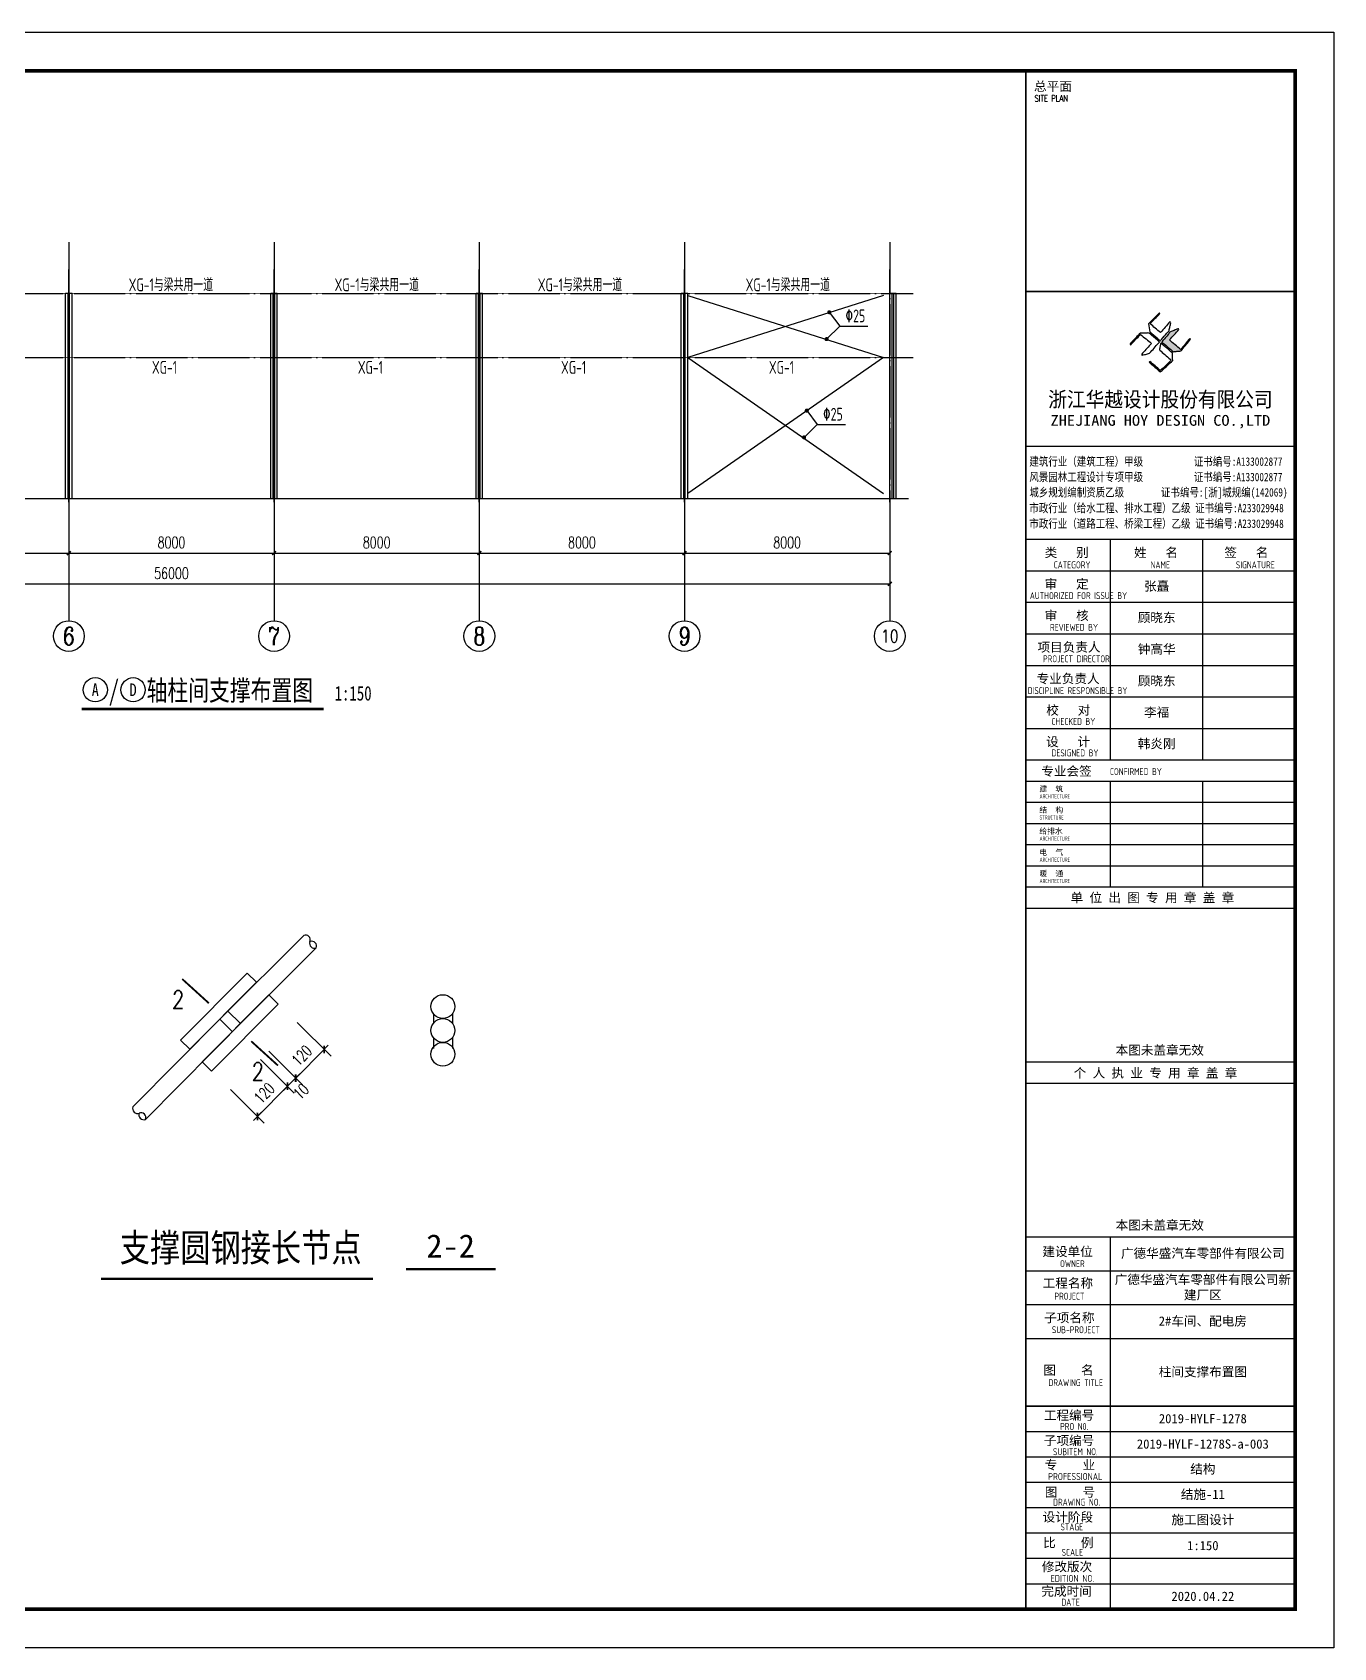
# Model space of a CAD drawing. Header units: millimetres. Extents: x 4533265 to 4958735, y 18976699 to 19555898.
# Drawn here: x 4701143 to 4751874, y 19068966 to 19131966 of the extents above; entities that cross this region are included whole.
import ezdxf
from ezdxf.enums import TextEntityAlignment as Align

# ---------------------------------------------------------------- set-up
doc = ezdxf.new("R2010")
doc.units = ezdxf.units.MM
doc.header["$LTSCALE"] = 1000
doc.header["$MEASUREMENT"] = 0
doc.linetypes.add('DOTE', pattern=[2.42, 2, -0.2, 0.02, -0.2])
doc.layers.get('Defpoints').update_dxf_attribs({"color": 1})
doc.layers.add('10', color=7, linetype='Continuous', lineweight=35)
for name, color, linetype in [('140', 2, 'Continuous'), ('3T_WOOD', 21, 'Continuous'), ('AXIS', 145, 'Continuous'), ('AXIS_TEXT', 7, 'Continuous'), ('AXIS_外部', 171, 'Continuous'), ('DIM_SYMB', 165, 'Continuous'), ('DOTE', 250, 'DOTE'), ('LATRINE', 6, 'Continuous'), ('PUB_DIM', 161, 'Continuous'), ('PUB_TEXT', 7, 'Continuous'), ('PUB_TITLE', 4, 'Continuous'), ('S-TEXT', 7, 'Continuous'), ('SURFACE', 6, 'Continuous'), ('TK', 4, 'Continuous'), ('中粗', 4, 'Continuous'), ('钢梁', 4, 'Continuous')]:
    doc.layers.add(name, color=color, linetype=linetype)
doc.styles.add('-宋体', font='', dxfattribs={"width": 0.8})
doc.styles.add('_TCH_AXIS', font='COMPLEX', dxfattribs={"bigfont": 'GBCBIG'})
doc.styles.add('_TCH_DIM_T3', font='SIMPLEX', dxfattribs={"width": 0.705882, "bigfont": 'GBCBIG'})
doc.styles.add('COMPLEX', font='COMPLEX')
doc.styles.add('DIM_FONT', font='SIMPLEX', dxfattribs={"width": 0.7, "bigfont": 'GBCBIG'})
doc.styles.add('HT', font='simhei.ttf', dxfattribs={"width": 0.7})
doc.styles.add('ROMANS', font='romans', dxfattribs={"width": 0.65, "height": 231.275})
doc.styles.add('TK-LG-B', font='', dxfattribs={"width": 0.75})
doc.styles.add('TSSD_Dimension', font='Tssdeng.shx', dxfattribs={"width": 0.7, "bigfont": 'hztxt.shx'})
doc.styles.add('TSSD_REIN', font='tssdeng.shx', dxfattribs={"width": 0.7, "bigfont": 'tssdchn.shx'})
doc.styles.add('图框', font='')
doc.styles.add('图签宋体', font='', dxfattribs={"height": 300})
doc.styles.add('图签黑体', font='simhei.ttf', dxfattribs={"height": 550})
doc.styles.get('-宋体').set_extended_font_data('SimSun')
doc.styles.get('TK-LG-B').set_extended_font_data('SimSun')
doc.styles.get('图框').set_extended_font_data('SimSun')
doc.styles.get('图签宋体').set_extended_font_data('NSimSun')
doc.dimstyles.new('_TCH_ARCH&&150', dxfattribs={"dimtxt": 446.25, "dimasz": 150, "dimexe": 375, "dimexo": 450, "dimgap": 189.375, "dimtad": 1, "dimdec": 0, "dimzin": 0, "dimdsep": 46, "dimtxsty": '_TCH_DIM_T3', "dimblk": 'ARCHTICK', "dimcen": 0.09, "dimclrt": 7, "dimazin": 2, "dimtfac": 1, "dimtdec": 0, "dimtix": 1, "dimtmove": 2, "dimatfit": 3, "dimfxl": 0, "dimtolj": 1, "dimtzin": 0, "dimarcsym": 0})
doc.dimstyles.new('AXIS', dxfattribs={"dimtxt": 300, "dimasz": 1, "dimexe": 250, "dimexo": 300, "dimgap": 150, "dimtad": 1, "dimdec": 0, "dimzin": 0, "dimdsep": 46, "dimtxsty": 'DIM_FONT', "dimblk": '_DIMX', "dimcen": 0.09, "dimse1": 1, "dimse2": 1, "dimclrt": 7, "dimadec": 0, "dimazin": 0, "dimtfac": 1, "dimtdec": 0, "dimtix": 1, "dimtmove": 2, "dimatfit": 3, "dimldrblk": '_DIMX', "dimfxl": 0, "dimtolj": 1, "dimtzin": 0, "dimarcsym": 0})

# ---------------------------------------------------------------- blocks, each defined once
blk = doc.blocks.new('_DIMX')
blk.add_line((-150, 0), (150, 0))
at = {"const_width": 50}
blk.add_lwpolyline([(-70, -70), (70, 70)], dxfattribs=at)
blk = doc.blocks.new('*D111')
at = {"layer": 'AXIS', "color": 0, "lineweight": -2}
for p, q in [((751550, -9540), (752426, -10411)), ((750770, -10323), (751646, -11195)), ((752248, -10236), (751469, -11018))]:
    blk.add_line(p, q, dxfattribs=at)
at = {"layer": 'Defpoints', "color": 0}
for p in [(751337, -9328), (750557, -10111), (751469, -11018)]:
    blk.add_point(p, dxfattribs=at)
at = {"layer": 'AXIS', "color": 0, "lineweight": -2}
for p, rotation in [((752249, -10235), 45.12544321322966), ((751469, -11018), 225.1254432132297)]:
    blk.add_blockref('_DIMX', p, dxfattribs=dict(at, rotation=rotation))
at = {"layer": 'AXIS', "color": 7, "insert": (751646, -10415), "char_height": 300, "attachment_point": 5, "rotation": 45.1254, "style": 'DIM_FONT'}
blk.add_mtext('\\A1;120', dxfattribs=at)
blk = doc.blocks.new('*D112')
at = {"layer": 'AXIS', "color": 0, "lineweight": -2}
for p, q in [((751550, -9540), (752426, -10411)), ((751762, -9326), (752638, -10198)), ((752461, -10022), (752249, -10235)), ((752462, -10021), (752462, -10020)), ((752248, -10236), (752247, -10237))]:
    blk.add_line(p, q, dxfattribs=at)
at = {"layer": 'Defpoints', "color": 0}
for p in [(751550, -9115), (751337, -9328), (752249, -10235)]:
    blk.add_point(p, dxfattribs=at)
at = {"layer": 'AXIS', "color": 0, "lineweight": -2}
for p, rotation in [((752249, -10235), 45.12544321260707), ((752461, -10022), 225.1254432126071)]:
    blk.add_blockref('_DIMX', p, dxfattribs=dict(at, rotation=rotation))
at = {"layer": 'AXIS', "color": 7, "insert": (752600, -10372), "char_height": 300, "attachment_point": 5, "rotation": 45.1254, "style": 'DIM_FONT'}
blk.add_mtext('\\A1;10', dxfattribs=at)
blk = doc.blocks.new('*D113')
at = {"layer": 'AXIS', "color": 0, "lineweight": -2}
for p, q in [((752505, -8581), (753380, -9453)), ((751762, -9326), (752638, -10198)), ((753203, -9277), (752462, -10021))]:
    blk.add_line(p, q, dxfattribs=at)
at = {"layer": 'Defpoints', "color": 0}
for p in [(752292, -8369), (751550, -9115), (752461, -10022)]:
    blk.add_point(p, dxfattribs=at)
at = {"layer": 'AXIS', "color": 0, "lineweight": -2}
for p, rotation in [((753203, -9276), 45.12544321244108), ((752461, -10022), 225.1254432124411)]:
    blk.add_blockref('_DIMX', p, dxfattribs=dict(at, rotation=rotation))
at = {"layer": 'AXIS', "color": 7, "insert": (752620, -9437), "char_height": 300, "attachment_point": 5, "rotation": 45.1254, "style": 'DIM_FONT'}
blk.add_mtext('\\A1;120', dxfattribs=at)
blk = doc.blocks.new('A$C053D6479')
at = {"layer": 'PUB_TITLE'}
h = blk.add_hatch(color=256, dxfattribs=at)
h.dxf.hatch_style = 1
edge = h.paths.add_edge_path()
edge.add_spline(control_points=[(1026, 827), (1105, 920), (1188, 1008), (1266, 1102)], knot_values=[13, 13, 13, 13, 14, 14, 14, 14], degree=3, periodic=0)
edge.add_spline(control_points=[(1266, 1102), (1258, 1111), (1249, 1119), (1239, 1116)], knot_values=[12, 12, 12, 12, 13, 13, 13, 13], degree=3, periodic=0)
edge.add_spline(control_points=[(1239, 1116), (1210, 1107), (1179, 1092), (1144, 1077)], knot_values=[11, 11, 11, 11, 12, 12, 12, 12], degree=3, periodic=0)
edge.add_spline(control_points=[(1144, 1077), (1109, 1063), (1069, 1053), (1047, 1038)], knot_values=[10, 10, 10, 10, 11, 11, 11, 11], degree=3, periodic=0)
edge.add_spline(control_points=[(1047, 1038), (1028, 1026), (1007, 992), (991, 972)], knot_values=[9, 9, 9, 9, 10, 10, 10, 10], degree=3, periodic=0)
edge.add_spline(control_points=[(991, 972), (942, 913), (899, 868), (849, 810)], knot_values=[8, 8, 8, 8, 9, 9, 9, 9], degree=3, periodic=0)
edge.add_spline(control_points=[(849, 810), (842, 801), (822, 776), (822, 775)], knot_values=[7, 7, 7, 7, 8, 8, 8, 8], degree=3, periodic=0)
edge.add_spline(control_points=[(822, 775), (823, 771), (848, 752), (859, 744)], knot_values=[6, 6, 6, 6, 7, 7, 7, 7], degree=3, periodic=0)
edge.add_spline(control_points=[(859, 744), (949, 670), (1035, 592), (1122, 521)], knot_values=[5, 5, 5, 5, 6, 6, 6, 6], degree=3, periodic=0)
edge.add_spline(control_points=[(1122, 521), (1153, 527), (1185, 530), (1217, 533)], knot_values=[4, 4, 4, 4, 5, 5, 5, 5], degree=3, periodic=0)
edge.add_spline(control_points=[(1217, 533), (1246, 535), (1293, 532), (1316, 542)], knot_values=[3, 3, 3, 3, 4, 4, 4, 4], degree=3, periodic=0)
edge.add_spline(control_points=[(1316, 542), (1327, 547), (1338, 565), (1349, 579)], knot_values=[2, 2, 2, 2, 3, 3, 3, 3], degree=3, periodic=0)
edge.add_spline(control_points=[(1349, 579), (1423, 670), (1507, 759), (1572, 848)], knot_values=[1, 1, 1, 1, 2, 2, 2, 2], degree=3, periodic=0)
edge.add_spline(control_points=[(1572, 848), (1564, 852), (1561, 861), (1551, 862)], knot_values=[0, 0, 0, 0, 1, 1, 1, 1], degree=3, periodic=0)
edge.add_spline(control_points=[(1551, 862), (1469, 769), (1393, 671), (1310, 579)], knot_values=[15, 15, 15, 15, 16, 16, 16, 16], degree=3, periodic=0)
edge.add_spline(control_points=[(1310, 579), (1216, 662), (1118, 742), (1026, 827)], knot_values=[14, 14, 14, 14, 15, 15, 15, 15], degree=3, periodic=0)
at = {"layer": 'TK'}
for points, knots in [([(1031, 1298), (1066, 1286), (1054, 1262), (1045, 1224), (1036, 1188), (1031, 1158), (1024, 1121), (1020, 1104), (1017, 1085), (1012, 1071), (1004, 1052), (976, 1026), (956, 1003), (906, 946), (866, 899), (814, 839), (806, 829), (789, 806), (787, 806), (777, 804), (728, 856), (719, 864), (651, 922), (580, 978), (514, 1036), (509, 1106), (488, 1176), (479, 1247), (570, 1343), (663, 1436), (758, 1526), (764, 1523), (768, 1518), (774, 1515), (693, 1422), (599, 1343), (520, 1249), (607, 1171), (698, 1096), (789, 1021), (874, 1109), (950, 1206), (1031, 1298)], [0, 0, 0, 0, 1, 1, 1, 2, 2, 2, 3, 3, 3, 4, 4, 4, 5, 5, 5, 6, 6, 6, 7, 7, 7, 8, 8, 8, 9, 9, 9, 10, 10, 10, 11, 11, 11, 12, 12, 12, 13, 13, 13, 14, 14, 14, 14]), ([(555, 949), (624, 891), (699, 833), (760, 773), (689, 691), (614, 604), (539, 517), (529, 505), (516, 487), (506, 482), (492, 475), (469, 472), (452, 467), (416, 456), (383, 448), (342, 438), (323, 433), (297, 422), (293, 440), (291, 452), (313, 470), (322, 480), (400, 566), (477, 652), (553, 736), (460, 815), (366, 894), (270, 970), (183, 883), (101, 791), (16, 703), (-18, 714), (9, 735), (28, 755), (103, 838), (192, 930), (266, 1005), (319, 1009), (387, 1005), (442, 1007), (456, 1008), (472, 1011), (485, 1007), (507, 1000), (534, 967), (555, 949)], [0, 0, 0, 0, 1, 1, 1, 2, 2, 2, 3, 3, 3, 4, 4, 4, 5, 5, 5, 6, 6, 6, 7, 7, 7, 8, 8, 8, 9, 9, 9, 10, 10, 10, 11, 11, 11, 12, 12, 12, 13, 13, 13, 14, 14, 14, 15, 15, 15, 15]), ([(1551, 862), (1561, 861), (1564, 852), (1572, 848), (1507, 759), (1423, 670), (1349, 579), (1338, 565), (1327, 547), (1316, 542), (1293, 532), (1246, 535), (1217, 533), (1185, 530), (1153, 527), (1122, 521), (1035, 592), (949, 670), (859, 744), (848, 752), (823, 771), (822, 775), (822, 776), (842, 801), (849, 810), (899, 868), (942, 913), (991, 972), (1007, 992), (1028, 1026), (1047, 1038), (1069, 1053), (1109, 1063), (1144, 1077), (1179, 1092), (1210, 1107), (1239, 1116), (1249, 1119), (1258, 1111), (1266, 1102), (1188, 1008), (1105, 920), (1026, 827), (1118, 742), (1216, 662), (1310, 579), (1393, 671), (1469, 769), (1551, 862)], [0, 0, 0, 0, 1, 1, 1, 2, 2, 2, 3, 3, 3, 4, 4, 4, 5, 5, 5, 6, 6, 6, 7, 7, 7, 8, 8, 8, 9, 9, 9, 10, 10, 10, 11, 11, 11, 12, 12, 12, 13, 13, 13, 14, 14, 14, 15, 15, 15, 16, 16, 16, 16]), ([(1097, 490), (1100, 425), (1106, 361), (1107, 294), (1018, 207), (925, 121), (830, 33), (818, 21), (800, 0), (787, 0), (768, -1), (725, 49), (712, 60), (662, 103), (616, 143), (568, 186), (545, 207), (518, 224), (499, 250), (501, 259), (511, 261), (516, 267), (609, 192), (696, 111), (785, 33), (883, 118), (977, 208), (1070, 298), (992, 373), (892, 456), (803, 534), (791, 544), (768, 561), (766, 569), (761, 588), (776, 634), (780, 655), (785, 690), (788, 721), (795, 746), (897, 661), (998, 576), (1097, 490)], [0, 0, 0, 0, 1, 1, 1, 2, 2, 2, 3, 3, 3, 4, 4, 4, 5, 5, 5, 6, 6, 6, 7, 7, 7, 8, 8, 8, 9, 9, 9, 10, 10, 10, 11, 11, 11, 12, 12, 12, 13, 13, 13, 14, 14, 14, 14])]:
    blk.add_open_spline(points, degree=3, knots=knots, dxfattribs=at)
blk = doc.blocks.new('GeYuanFrame_61306356', base_point=(18.76, 4.34))
at = {"layer": 'PUB_TITLE'}
for points in [[(554.76, 235.14), (554.76, 292.54)], [(578.76, 235.14), (578.76, 292.54)], [(554.76, 202.14), (554.76, 229.64)], [(578.76, 202.14), (578.76, 229.64)], [(554.76, 14.34), (554.76, 111.14)]]:
    blk.add_lwpolyline(points, dxfattribs=at)
at = {"layer": 'TK'}
for p, q in [((43.76, 414.34), (602.76, 414.34)), ((532.76, 316.74), (602.76, 316.74)), ((532.76, 284.34), (602.76, 284.34)), ((532.76, 276.14), (602.76, 276.14)), ((532.76, 267.94), (602.76, 267.94)), ((532.76, 259.74), (602.76, 259.74)), ((532.76, 251.54), (602.76, 251.54)), ((532.76, 243.34), (602.76, 243.34)), ((532.76, 235.14), (602.76, 235.14)), ((532.76, 235.14), (602.76, 235.14)), ((532.76, 102.34), (602.76, 102.34)), ((532.76, 93.54), (602.76, 93.54)), ((532.76, 84.74), (554.76, 84.74)), ((532.76, 84.74), (602.76, 84.74)), ((532.76, 67.18), (602.76, 67.18)), ((532.76, 67.14), (602.76, 67.14)), ((532.76, 60.58), (602.76, 60.58)), ((532.76, 53.98), (602.76, 53.98)), ((532.76, 47.38), (602.76, 47.38)), ((532.76, 40.78), (602.76, 40.78)), ((532.76, 34.18), (602.76, 34.18)), ((532.76, 27.58), (602.76, 27.58)), ((532.76, 20.98), (602.76, 20.98)), ((532.76, 14.34), (602.76, 14.34))]:
    blk.add_line(p, q, dxfattribs=at)
for points in [[(18.76, 424.34), (612.76, 424.34), (612.76, 4.34), (18.76, 4.34), (18.76, 424.34)], [(532.76, 292.54), (602.76, 292.54)], [(532.76, 235.14), (602.76, 235.14)], [(532.76, 229.64), (602.76, 229.64)], [(532.76, 224.14), (602.76, 224.14)], [(532.76, 218.64), (602.76, 218.64)], [(532.76, 213.14), (602.76, 213.14)], [(532.76, 207.64), (602.76, 207.64)], [(532.76, 202.14), (602.76, 202.14)], [(532.76, 196.64), (602.76, 196.64)], [(532.76, 151.14), (602.76, 151.14)]]:
    blk.add_lwpolyline(points, dxfattribs=at)
at = {"layer": 'TK', "const_width": 1}
blk.add_lwpolyline([(602.76, 414.34), (43.76, 414.34), (43.76, 14.34), (602.76, 14.34)], close=True, dxfattribs=at)
at = {"layer": 'TK'}
for points, const_width in [([(532.76, 414.34), (532.76, 14.34)], 0.4), ([(532.76, 356.95), (602.76, 356.95)], 0.35), ([(532.76, 292.54), (602.76, 292.54)], 0.35), ([(532.76, 292.54), (602.76, 292.54)], 0.35), ([(532.76, 235.14), (602.76, 235.14)], 0.35), ([(532.76, 202.14), (602.76, 202.14)], 0.35), ([(532.76, 156.64), (602.76, 156.64)], 0.35), ([(532.76, 111.14), (602.76, 111.14)], 0.35), ([(532.76, 67.18), (602.76, 67.18)], 0.35)]:
    blk.add_lwpolyline(points, dxfattribs=dict(at, const_width=const_width))
at = {"layer": 'PUB_TITLE', "xscale": 0.01000000000021828, "yscale": 0.01000000000021828, "zscale": 0.01}
blk.add_blockref('A$C053D6479', (559.86, 336.08), dxfattribs=at)
at = {"layer": 'TK', "style": '图签宋体'}
for s, height, p in [('总平面', 2.4, (534.9, 409.1)), ('类   别', 2.4, (537.65, 287.9)), ('姓   名', 2.4, (560.87, 287.9)), ('签   名', 2.4, (584.35, 287.9)), ('审   定', 2.4, (537.65, 279.7)), ('审   核', 2.4, (537.65, 271.5)), ('项目负责人', 2.4, (535.8, 263.3)), ('专业负责人', 2.4, (535.56, 255.1)), ('校   对', 2.4, (538.06, 246.9)), ('设   计', 2.4, (538.03, 238.7)), ('专业会签', 2.4, (536.79, 231.05)), ('建  筑', 1.44, (536.28, 226.92)), ('结  构', 1.44, (536.28, 221.42)), ('给排水', 1.44, (536.28, 215.92)), ('电  气', 1.44, (536.28, 210.42)), ('暖  通', 1.44, (536.28, 204.92)), ('单 位 出 图 专 用 章 盖 章', 2.4, (544.39, 198.16)), ('本图未盖章无效', 2.4, (556.1, 158.51)), ('个 人 执 业 专 用 章 盖 章', 2.4, (545.19, 152.58)), ('本图未盖章无效', 2.4, (556.1, 113.01)), ('建设单位', 2.4, (537.06, 106.14)), ('工程名称', 2.4, (537.14, 97.93)), ('子项名称', 2.4, (537.52, 88.95)), ('图    名', 2.4, (537.3, 75.3)), ('工程编号', 2.4, (537.44, 63.58)), ('子项编号', 2.4, (537.44, 57)), ('专    业', 2.4, (537.68, 50.69)), ('图    号', 2.4, (537.69, 43.58)), ('设计阶段', 2.4, (537.12, 37.12)), ('比    例', 2.4, (537.26, 30.44)), ('修改版次', 2.4, (536.91, 24.22)), ('完成时间', 2.4, (536.79, 17.83))]:
    blk.add_text(s, height=height, dxfattribs=at).set_placement(p)
at = {"layer": 'TK'}
for s, height, style, width, p in [('SITE PLAN', 1.697, 'ROMANS', 0.76, (535.02, 406.31)), ('建筑行业（建筑工程）甲级           证书编号:A133002877', 2.2, '-宋体', 0.8, (533.67, 311.64)), ('风景园林工程设计专项甲级           证书编号:A133002877', 2.2, '-宋体', 0.8, (533.67, 307.62)), ('城乡规划编制资质乙级        证书编号:[浙]城规编(142069)', 2.2, '-宋体', 0.8, (533.67, 303.63)), ('市政行业（给水工程、排水工程）乙级 证书编号:A233029948', 2.2, '-宋体', 0.8, (533.67, 299.55)), ('市政行业（道路工程、桥梁工程）乙级 证书编号:A233029948', 2.2, '-宋体', 0.8, (533.67, 295.5)), ('CATEGORY', 1.8, 'TSSD_REIN', 0.7, (539.99, 284.98)), ('NAME', 1.8, 'TSSD_REIN', 0.7, (565.18, 284.98)), ('SIGNATURE', 1.8, 'TSSD_REIN', 0.7, (587.34, 284.98)), ('AUTHORIZED FOR ISSUE BY', 1.8, 'TSSD_REIN', 0.7, (533.79, 276.98)), ('REVIEWED BY', 1.8, 'TSSD_REIN', 0.7, (539.03, 268.72)), ('PROJECT DIRECTOR', 1.8, 'TSSD_REIN', 0.7, (537.22, 260.55)), ('DISCIPLINE RESPONSIBLE BY', 1.8, 'TSSD_REIN', 0.7, (533.25, 252.28)), ('CHECKED BY', 1.8, 'TSSD_REIN', 0.7, (539.42, 244.25)), ('DESIGNED BY', 1.8, 'TSSD_REIN', 0.7, (539.43, 236.08)), ('CONFIRMED BY', 1.8, 'TSSD_REIN', 0.7, (554.61, 231.23)), ('ARCHITECTURE', 1.08, 'TSSD_REIN', 0.7, (536.32, 225.15)), ('STRUCTURE', 1.08, 'TSSD_REIN', 0.7, (536.32, 219.65)), ('ARCHITECTURE', 1.08, 'TSSD_REIN', 0.7, (536.32, 214.15)), ('ARCHITECTURE', 1.08, 'TSSD_REIN', 0.7, (536.32, 208.65)), ('ARCHITECTURE', 1.08, 'TSSD_REIN', 0.7, (536.32, 203.15)), ('OWNER', 1.8, 'TSSD_REIN', 0.7, (541.65, 103.29)), ('PROJECT', 1.8, 'TSSD_REIN', 0.7, (540.19, 94.83)), ('SUB-PROJECT', 1.8, 'TSSD_REIN', 0.7, (539.53, 86.11)), ('DRAWING TITLE', 1.8, 'TSSD_REIN', 0.7, (538.64, 72.34)), ('PRO N0.', 1.8, 'TSSD_REIN', 0.7, (541.68, 60.96)), ('SUBITEM NO.', 1.8, 'TSSD_REIN', 0.7, (539.82, 54.39)), ('PROFESSIONAL', 1.8, 'TSSD_REIN', 0.8, (538.55, 47.95)), ('DRAWING NO.', 1.8, 'TSSD_REIN', 0.7, (539.86, 41.26)), ('STAGE', 1.8, 'TSSD_REIN', 0.7, (541.76, 34.84)), ('SCALE', 1.8, 'TSSD_REIN', 0.7, (542.05, 28.23)), ('EDITION NO.', 1.8, 'TSSD_REIN', 0.8, (539.2, 21.45)), ('DATE', 1.8, 'TSSD_REIN', 0.7, (542, 15.26))]:
    blk.add_text(s, height=height, dxfattribs=dict(at, style=style, width=width)).set_placement(p)
for s, height, style, width, p in [('浙江华越设计股份有限公司', 3.96, 'HT', 0.9, (567.74, 328.97)), ('ZHEJIANG HOY DESIGN CO.,LTD', 2.8, '图签黑体', 1.11, (567.73, 323.1))]:
    blk.add_text(s, height=height, dxfattribs=dict(at, style=style, width=width)).set_placement(p, align=Align.MIDDLE)
at = {"layer": 'TK', "char_height": 2.4, "attachment_point": 5, "style": '图签宋体'}
for s, insert, width in [('张矗', (566.76, 280.21), 24), ('顾晓东', (566.76, 272.04), 24), ('钟高华', (566.76, 263.84), 24), ('顾晓东', (566.76, 255.57), 24), ('李福', (566.76, 247.44), 24), ('韩炎刚', (566.76, 239.24), 24), ('广德华盛汽车零部件有限公司', (578.76, 106.74), 48), ('广德华盛汽车零部件有限公司新建厂区', (578.76, 97.94), 48), ('2#车间、配电房', (578.76, 89.14), 48), ('柱间支撑布置图', (578.76, 75.94), 48), ('2019-HYLF-1278', (578.76, 63.88), 48), ('2019-HYLF-1278S-a-003', (578.76, 57.28), 48), ('结构', (578.76, 50.68), 48), ('结施-11', (578.76, 44.08), 48), ('施工图设计', (578.76, 37.48), 48), ('1:150', (578.76, 30.88), 48), ('2020.04.22', (578.76, 17.69), 48)]:
    blk.add_mtext(s, dxfattribs=dict(at, insert=insert, width=width))
blk = doc.blocks.new('_ArchTick')
at = {"color": 0, "linetype": 'ByBlock', "const_width": 0.4}
blk.add_lwpolyline([(-0.5, -0.5), (0.5, 0.5)], dxfattribs=at)
blk = doc.blocks.new('*D718')
at = {"layer": 'AXIS_外部', "color": 0, "lineweight": -2}
for p, q in [((4694568, 19113332), (4694568, 19111281)), ((4702568, 19113332), (4702568, 19111281)), ((4694568, 19111656), (4702568, 19111656))]:
    blk.add_line(p, q, dxfattribs=at)
at = {"layer": 'Defpoints', "color": 0}
for p in [(4694568, 19113782), (4702568, 19113782), (4702568, 19111656)]:
    blk.add_point(p, dxfattribs=at)
at = {"layer": 'AXIS_外部', "color": 0, "lineweight": -2, "xscale": 150, "yscale": 150, "zscale": 150, "rotation": 180}
blk.add_blockref('_ArchTick', (4694568, 19111656), dxfattribs=at)
at = {"layer": 'AXIS_外部', "color": 0, "lineweight": -2, "xscale": 150, "yscale": 150, "zscale": 150}
blk.add_blockref('_ArchTick', (4702568, 19111656), dxfattribs=at)
at = {"layer": 'AXIS_外部', "color": 7, "insert": (4698568, 19112069), "char_height": 446.2, "attachment_point": 5, "style": '_TCH_DIM_T3'}
blk.add_mtext('\\A1;8000', dxfattribs=at)
blk = doc.blocks.new('*D719')
at = {"layer": 'AXIS_外部', "color": 0, "lineweight": -2}
for p, q in [((4702568, 19113332), (4702568, 19111281)), ((4710568, 19113332), (4710568, 19111281)), ((4702568, 19111656), (4710568, 19111656))]:
    blk.add_line(p, q, dxfattribs=at)
at = {"layer": 'Defpoints', "color": 0}
for p in [(4702568, 19113782), (4710568, 19113782), (4710568, 19111656)]:
    blk.add_point(p, dxfattribs=at)
at = {"layer": 'AXIS_外部', "color": 0, "lineweight": -2, "xscale": 150, "yscale": 150, "zscale": 150, "rotation": 180}
blk.add_blockref('_ArchTick', (4702568, 19111656), dxfattribs=at)
at = {"layer": 'AXIS_外部', "color": 0, "lineweight": -2, "xscale": 150, "yscale": 150, "zscale": 150}
blk.add_blockref('_ArchTick', (4710568, 19111656), dxfattribs=at)
at = {"layer": 'AXIS_外部', "color": 7, "insert": (4706568, 19112069), "char_height": 446.2, "attachment_point": 5, "style": '_TCH_DIM_T3'}
blk.add_mtext('\\A1;8000', dxfattribs=at)
blk = doc.blocks.new('*D720')
at = {"layer": 'AXIS_外部', "color": 0, "lineweight": -2}
for p, q in [((4710568, 19113332), (4710568, 19111281)), ((4718568, 19113332), (4718568, 19111281)), ((4710568, 19111656), (4718568, 19111656))]:
    blk.add_line(p, q, dxfattribs=at)
at = {"layer": 'Defpoints', "color": 0}
for p in [(4710568, 19113782), (4718568, 19113782), (4718568, 19111656)]:
    blk.add_point(p, dxfattribs=at)
at = {"layer": 'AXIS_外部', "color": 0, "lineweight": -2, "xscale": 150, "yscale": 150, "zscale": 150, "rotation": 180}
blk.add_blockref('_ArchTick', (4710568, 19111656), dxfattribs=at)
at = {"layer": 'AXIS_外部', "color": 0, "lineweight": -2, "xscale": 150, "yscale": 150, "zscale": 150}
blk.add_blockref('_ArchTick', (4718568, 19111656), dxfattribs=at)
at = {"layer": 'AXIS_外部', "color": 7, "insert": (4714568, 19112069), "char_height": 446.2, "attachment_point": 5, "style": '_TCH_DIM_T3'}
blk.add_mtext('\\A1;8000', dxfattribs=at)
blk = doc.blocks.new('*D721')
at = {"layer": 'AXIS_外部', "color": 0, "lineweight": -2}
for p, q in [((4718568, 19113332), (4718568, 19111281)), ((4726568, 19113332), (4726568, 19111281)), ((4718568, 19111656), (4726568, 19111656))]:
    blk.add_line(p, q, dxfattribs=at)
at = {"layer": 'Defpoints', "color": 0}
for p in [(4718568, 19113782), (4726568, 19113782), (4726568, 19111656)]:
    blk.add_point(p, dxfattribs=at)
at = {"layer": 'AXIS_外部', "color": 0, "lineweight": -2, "xscale": 150, "yscale": 150, "zscale": 150, "rotation": 180}
blk.add_blockref('_ArchTick', (4718568, 19111656), dxfattribs=at)
at = {"layer": 'AXIS_外部', "color": 0, "lineweight": -2, "xscale": 150, "yscale": 150, "zscale": 150}
blk.add_blockref('_ArchTick', (4726568, 19111656), dxfattribs=at)
at = {"layer": 'AXIS_外部', "color": 7, "insert": (4722568, 19112069), "char_height": 446.2, "attachment_point": 5, "style": '_TCH_DIM_T3'}
blk.add_mtext('\\A1;8000', dxfattribs=at)
blk = doc.blocks.new('*D722')
at = {"layer": 'AXIS_外部', "color": 0, "lineweight": -2}
for p, q in [((4726568, 19113332), (4726568, 19111281)), ((4734568, 19113332), (4734568, 19111281)), ((4726568, 19111656), (4734568, 19111656))]:
    blk.add_line(p, q, dxfattribs=at)
at = {"layer": 'Defpoints', "color": 0}
for p in [(4726568, 19113782), (4734568, 19113782), (4734568, 19111656)]:
    blk.add_point(p, dxfattribs=at)
at = {"layer": 'AXIS_外部', "color": 0, "lineweight": -2, "xscale": 150, "yscale": 150, "zscale": 150, "rotation": 180}
blk.add_blockref('_ArchTick', (4726568, 19111656), dxfattribs=at)
at = {"layer": 'AXIS_外部', "color": 0, "lineweight": -2, "xscale": 150, "yscale": 150, "zscale": 150}
blk.add_blockref('_ArchTick', (4734568, 19111656), dxfattribs=at)
at = {"layer": 'AXIS_外部', "color": 7, "insert": (4730568, 19112069), "char_height": 446.2, "attachment_point": 5, "style": '_TCH_DIM_T3'}
blk.add_mtext('\\A1;8000', dxfattribs=at)
blk = doc.blocks.new('*D723')
at = {"layer": 'AXIS_外部', "color": 0, "lineweight": -2}
for p, q in [((4678568, 19113332), (4678568, 19110081)), ((4734568, 19113332), (4734568, 19110081)), ((4678568, 19110456), (4734568, 19110456))]:
    blk.add_line(p, q, dxfattribs=at)
at = {"layer": 'Defpoints', "color": 0}
for p in [(4678568, 19113782), (4734568, 19113782), (4734568, 19110456)]:
    blk.add_point(p, dxfattribs=at)
at = {"layer": 'AXIS_外部', "color": 0, "lineweight": -2, "xscale": 150, "yscale": 150, "zscale": 150, "rotation": 180}
blk.add_blockref('_ArchTick', (4678568, 19110456), dxfattribs=at)
at = {"layer": 'AXIS_外部', "color": 0, "lineweight": -2, "xscale": 150, "yscale": 150, "zscale": 150}
blk.add_blockref('_ArchTick', (4734568, 19110456), dxfattribs=at)
at = {"layer": 'AXIS_外部', "color": 7, "insert": (4706568, 19110869), "char_height": 446.2, "attachment_point": 5, "style": '_TCH_DIM_T3'}
blk.add_mtext('\\A1;56000', dxfattribs=at)
blk = doc.blocks.new('_AXISO')
blk.add_circle((0, 0), 0.5)
at = {"layer": 'AXIS_TEXT', "style": 'COMPLEX', "width": 1.041667}
blk.add_attdef('A', text='', height=0.56, dxfattribs=at).set_placement((-0.25, -0.28), (0.25, -0.28), align=Align.FIT)
blk = doc.blocks.new('FDED342')
at = {"layer": '10', "const_width": 64.8}
for points in [[(755329.9, -14992.4), (757662.7, -14992.4)], [(747405.9, -15240.3), (754469, -15240.3)]]:
    blk.add_lwpolyline(points, dxfattribs=at)
at = {"layer": '140'}
for p, q in [((752670.2, -6312.3, -134.4), (750534.2, -8448.2, -134.4)), ((752996, -6638.1, -134.4), (750534.2, -9099.9, -134.4)), ((748233.1, -10770, -134.4), (750534.2, -8448.2, -134.4)), ((748559, -11095.8, -134.4), (751185.9, -8448.2, -134.4))]:
    blk.add_line(p, q, dxfattribs=at)
for centre, start, end in [((752717.7, -6427.7, -134.4), 337.61906, 112.38095), ((752948.5, -6522.7, -134.4), 157.62063, 292.37938), ((752880.6, -6590.6, -134.4), 337.61915, 112.38086), ((748348.5, -10817.5, -134.4), 157.61905, 292.38094), ((748511.5, -10980.4, -134.4), 157.61914, 292.38085), ((748443.6, -11048.3, -134.4), 337.62062, 112.37937)]:
    blk.add_arc(centre, 124.8, start, end, dxfattribs=at)
at = {"layer": 'PUB_DIM'}
for p, q in [((750699.2, -8279.5, -134.4), (751029.4, -8607.2, -134.4)), ((756040.6, -8349.9, -288), (756040.6, -8598.3, -288)), ((756536.8, -8349.9, -288), (756536.8, -8598.3, -288)), ((750486.6, -8492.5, -134.4), (750816.9, -8820.1, -134.4)), ((756040.6, -8969.7, -288), (756040.6, -9252.7, -288)), ((756536.8, -8969.7, -288), (756536.8, -9252.7, -288))]:
    blk.add_line(p, q, dxfattribs=at)
at = {"layer": 'PUB_DIM', "elevation": -134.4}
for points in [[(749708.1, -9274.4), (751442.8, -7532.1), (751201, -7291.3), (749466.3, -9033.6)], [(750275.2, -9841.5), (752009.9, -8099.2), (751768, -7858.4), (750033.4, -9600.7)]]:
    blk.add_lwpolyline(points, close=True, dxfattribs=at)
at = {"layer": 'PUB_DIM', "const_width": 46.8, "elevation": -288}
for points in [[(749514.5, -7447.7), (750207, -8077.4)], [(752001, -9696.1), (751308.5, -9066.4)]]:
    blk.add_lwpolyline(points, dxfattribs=at)
at = {"layer": 'PUB_DIM'}
for centre in [(756288.7, -8164.2, -288), (756288.7, -8784, -288), (756288.7, -9403.8, -288)]:
    blk.add_circle(centre, 309.9, dxfattribs=at)
at = {"layer": '10', "style": '-宋体', "width": 0.8}
blk.add_text('支撑圆钢接长节点', height=720, rotation=360, dxfattribs=at).set_placement((747891.1, -14793))
at = {"layer": '10', "style": '图框', "width": 0.976336}
blk.add_text('2-2', height=604.8, rotation=360, dxfattribs=at).set_placement((755858.1, -14690), (757117.8, -14690), align=Align.FIT)
at = {"layer": 'PUB_DIM', "style": 'DIM_FONT', "width": 0.8}
for p in [(749407.4, -7982.9, -288), (751478.4, -9853.4, -288)]:
    blk.add_text('2', height=468, rotation=360, dxfattribs=at).set_placement(p, align=Align.MIDDLE)
at = {"layer": 'AXIS'}
for p1, p2, picture, middle in [((752292.1, -8368.9, -288), (751549.7, -9114.5, -288), '*D113', (752619.5, -9437.3, -288)), ((751337.3, -9327.9, -288), (750557.4, -10111.3, -288), '*D111', (751646, -10415.1, -288))]:
    dim = blk.add_aligned_dim(p1=p1, p2=p2, distance=1285.8, text='120', dimstyle='AXIS', override={"dimblk1": '_DIMX', "dimblk2": '_DIMX', "dimsah": 1, "dimse1": 0, "dimse2": 0}, dxfattribs=at)
    dim.commit()
    dim.dimension.update_dxf_attribs({"geometry": picture, "text_midpoint": middle})
dim = blk.add_linear_dim(base=(752248.5, -10235.1, -288), p1=(751549.7, -9114.5, -288), p2=(751337.3, -9327.9, -288), angle=225.12544, text='10', dimstyle='AXIS', override={"dimblk1": '_DIMX', "dimblk2": '_DIMX', "dimsah": 1, "dimse1": 0, "dimse2": 0}, dxfattribs=at)
dim.commit()
dim.dimension.update_dxf_attribs({"geometry": '*D112', "text_midpoint": (752599.6, -10372.3, -288), "dimtype": 129})

msp = doc.modelspace()

# ---------------------------------------------------------------- linework, layer by layer
at = {"layer": 'AXIS_外部'}
for p, q in [((4702568.2, 19113782.1), (4702568.2, 19109018.9)), ((4710568.2, 19113782.1), (4710568.2, 19109018.9)), ((4718568.2, 19113782.1), (4718568.2, 19109018.9)), ((4726568.2, 19113782.1), (4726568.2, 19109018.9)), ((4734568.2, 19113782.1), (4734568.2, 19109018.9))]:
    msp.add_line(p, q, dxfattribs=at)
at = {"layer": 'DIM_SYMB', "const_width": 105}
msp.add_lwpolyline([(4703072.1, 19105575.1), (4712506.2, 19105575.1)], dxfattribs=at)
at = {"layer": 'DOTE'}
for p, q in [((4702568.2, 19123781.3), (4702568.2, 19113782.1)), ((4710568.2, 19123781.3), (4710568.2, 19113782.1)), ((4718568.2, 19123781.3), (4718568.2, 19113782.1)), ((4726568.2, 19123781.3), (4726568.2, 19113782.1)), ((4734568.2, 19123781.3), (4734568.2, 19113782.1)), ((4702568.2, 19113643.1), (4702568.2, 19122709.9)), ((4710568.2, 19113643.1), (4710568.2, 19122709.9)), ((4718568.2, 19113643.1), (4718568.2, 19122709.9)), ((4726568.2, 19113643.1), (4726568.2, 19122709.9)), ((4734568.2, 19113643.1), (4734568.2, 19122709.9))]:
    msp.add_line(p, q, dxfattribs=at)
for points in [[(4678568.2, 19121782.1), (4735480.9, 19121782.1)], [(4678568.2, 19119282.1), (4735480.8, 19119282.1)]]:
    msp.add_lwpolyline(points, dxfattribs=at)
at = {"layer": 'PUB_TEXT'}
for centre in [(4703597.1, 19106324.7), (4705072.5, 19106324.7)]:
    msp.add_circle(centre, 472.5, dxfattribs=at)
at = {"layer": 'S-TEXT', "color": 3}
for p, q in [((4732104.5, 19120001), (4732618.2, 19120506.3)), ((4732211.3, 19121049.2), (4732618.2, 19120506.3)), ((4732618.2, 19120506.3), (4733718.2, 19120506.3)), ((4731335.4, 19117214.1), (4731742.3, 19116671.2)), ((4731228.6, 19116165.9), (4731742.3, 19116671.2)), ((4731742.3, 19116671.2), (4732842.3, 19116671.2))]:
    msp.add_line(p, q, dxfattribs=at)
at = {"layer": 'S-TEXT', "color": 3, "const_width": 80}
for points in [[(4732187.3, 19121081.2, 1), (4732235.3, 19121017.2, 1)], [(4732076, 19119973, 1), (4732133, 19120029.1, 1)], [(4731311.4, 19117246.1, 1), (4731359.3, 19117182.1, 1)], [(4731200.1, 19116137.9, 1), (4731257.1, 19116194, 1)]]:
    msp.add_lwpolyline(points, format="xyb", close=True, dxfattribs=at)
at = {"layer": 'SURFACE'}
msp.add_line((4677577.8, 19113782.1), (4735294.1, 19113782.1), dxfattribs=at)
at = {"layer": 'SURFACE', "color": 3, "const_width": 25}
for points in [[(4678568.2, 19121782.1), (4734818.2, 19121782.1)], [(4678568.2, 19119282.1), (4734818.2, 19119282.1)]]:
    msp.add_lwpolyline(points, dxfattribs=at)
at = {"layer": '中粗', "color": 6}
for p, q in [((4726693.2, 19121698.8), (4734318.2, 19119282.1)), ((4734318.2, 19121698.8), (4726693.2, 19119282.1)), ((4734318.2, 19119282.1), (4726693.2, 19113985.3)), ((4726693.2, 19119282.1), (4734318.2, 19113985.3))]:
    msp.add_line(p, q, dxfattribs=at)
at = {"layer": '钢梁'}
for p, q in [((4702443.2, 19113782.1), (4702443.2, 19121782.1)), ((4702693.2, 19121782.1), (4702443.2, 19121782.1)), ((4702538.2, 19113782.1), (4702538.2, 19121782.1)), ((4702598.2, 19113782.1), (4702598.2, 19121782.1)), ((4702693.2, 19113782.1), (4702693.2, 19121782.1)), ((4710443.2, 19113782.1), (4710443.2, 19121782.1)), ((4710693.2, 19121782.1), (4710443.2, 19121782.1)), ((4710538.2, 19113782.1), (4710538.2, 19121782.1)), ((4710598.2, 19113782.1), (4710598.2, 19121782.1)), ((4710693.2, 19113782.1), (4710693.2, 19121782.1)), ((4718443.2, 19113782.1), (4718443.2, 19121782.1)), ((4718693.2, 19121782.1), (4718443.2, 19121782.1)), ((4718538.2, 19113782.1), (4718538.2, 19121782.1)), ((4718598.2, 19113782.1), (4718598.2, 19121782.1)), ((4718693.2, 19113782.1), (4718693.2, 19121782.1)), ((4726443.2, 19113782.1), (4726443.2, 19121782.1)), ((4726693.2, 19121782.1), (4726443.2, 19121782.1)), ((4726538.2, 19113782.1), (4726538.2, 19121782.1)), ((4726598.2, 19113782.1), (4726598.2, 19121782.1)), ((4726693.2, 19113782.1), (4726693.2, 19121782.1)), ((4734568.2, 19113782.1), (4734568.2, 19121782.1)), ((4734818.2, 19121782.1), (4734568.2, 19121782.1)), ((4734663.2, 19113782.1), (4734663.2, 19121782.1)), ((4734723.2, 19113782.1), (4734723.2, 19121782.1)), ((4734818.2, 19113782.1), (4734818.2, 19121782.1)), ((4702443.2, 19113782.1), (4702693.2, 19113782.1)), ((4702443.2, 19113782.1), (4702693.2, 19113782.1)), ((4710443.2, 19113782.1), (4710693.2, 19113782.1)), ((4710443.2, 19113782.1), (4710693.2, 19113782.1)), ((4718443.2, 19113782.1), (4718693.2, 19113782.1)), ((4718443.2, 19113782.1), (4718693.2, 19113782.1)), ((4726443.2, 19113782.1), (4726693.2, 19113782.1)), ((4726443.2, 19113782.1), (4726693.2, 19113782.1)), ((4734568.2, 19113782.1), (4734818.2, 19113782.1)), ((4734568.2, 19113782.1), (4734818.2, 19113782.1))]:
    msp.add_line(p, q, dxfattribs=at)

# ---------------------------------------------------------------- block references
at = {"layer": '3T_WOOD', "xscale": 150, "yscale": 150, "zscale": 150}
msp.add_blockref('GeYuanFrame_61306356', (4662773.6, 19068966.2), dxfattribs=at)
at = {"layer": 'AXIS_外部'}
ref = msp.add_blockref('_AXISO', (4702568.2, 19108418.9), dxfattribs=dict(at, xscale=1200, yscale=1200, zscale=1200))
ref.add_attrib('A', '6', dxfattribs={"layer": 'AXIS_TEXT', "height": 698.9, "style": '_TCH_AXIS'}).set_placement((4702335.2, 19108069.4), (4702801.2, 19108069.4), align=Align.FIT)
ref = msp.add_blockref('_AXISO', (4710568.2, 19108418.9), dxfattribs=dict(at, xscale=1200, yscale=1200, zscale=1200))
ref.add_attrib('A', '7', dxfattribs={"layer": 'AXIS_TEXT', "height": 698.9, "style": '_TCH_AXIS'}).set_placement((4710335.2, 19108069.4), (4710801.2, 19108069.4), align=Align.FIT)
ref = msp.add_blockref('_AXISO', (4718568.2, 19108418.9), dxfattribs=dict(at, xscale=1200, yscale=1200, zscale=1200))
ref.add_attrib('A', '8', dxfattribs={"layer": 'AXIS_TEXT', "height": 698.9, "style": '_TCH_AXIS'}).set_placement((4718335.2, 19108069.4), (4718801.2, 19108069.4), align=Align.FIT)
ref = msp.add_blockref('_AXISO', (4726568.2, 19108418.9), dxfattribs=dict(at, xscale=1200, yscale=1200, zscale=1200))
ref.add_attrib('A', '9', dxfattribs={"layer": 'AXIS_TEXT', "height": 698.9, "style": '_TCH_AXIS'}).set_placement((4726335.2, 19108069.4), (4726801.2, 19108069.4), align=Align.FIT)
ref = msp.add_blockref('_AXISO', (4734568.2, 19108418.9), dxfattribs=dict(at, xscale=1200, yscale=1200, zscale=1200))
ref.add_attrib('A', '10', dxfattribs={"layer": 'AXIS_TEXT', "height": 492.67, "style": '_TCH_AXIS'}).set_placement((4734228, 19108172.5), (4734908.4, 19108172.5), align=Align.FIT)
at = {"layer": 'LATRINE', "xscale": 1.5, "yscale": 1.5, "zscale": 1.5}
msp.add_blockref('FDED342', (3582716.7, 19106214.9, 432), dxfattribs=at)

# ---------------------------------------------------------------- texts
at = {"layer": 'PUB_TEXT'}
for s, height, style, width, p in [('XG-1与梁共用一道', 500, 'TSSD_Dimension', 0.7, (4704899.9, 19121868.8)), ('XG-1与梁共用一道', 500, 'TSSD_Dimension', 0.7, (4712926.1, 19121868.8)), ('XG-1与梁共用一道', 500, 'TSSD_Dimension', 0.7, (4720848.4, 19121868.8)), ('XG-1与梁共用一道', 500, 'TSSD_Dimension', 0.7, (4728950.2, 19121868.8)), ('XG-1', 500, 'TSSD_Dimension', 0.7, (4705806.2, 19118649.1)), ('XG-1', 500, 'TSSD_Dimension', 0.7, (4713832.4, 19118649.1)), ('XG-1', 500, 'TSSD_Dimension', 0.7, (4721754.7, 19118649.1)), ('XG-1', 500, 'TSSD_Dimension', 0.7, (4729856.5, 19118649.1)), ('/', 793, 'TK-LG-B', 0.75, (4704122.1, 19105904.7)), ('轴柱间支撑布置图', 793.04, 'TK-LG-B', 0.75, (4705597.5, 19105904.7)), ('1:150', 566.46, 'TK-LG-B', 0.75, (4712926.2, 19105904.7))]:
    msp.add_text(s, height=height, dxfattribs=dict(at, style=style, width=width)).set_placement(p)
at = {"layer": 'PUB_TEXT', "style": 'TK-LG-B'}
for s, height, width, p, p2 in [('A', 497.1, 1.022857, (4703460.8, 19106076.1), (4703733.5, 19106076.1)), ('D', 494.4, 1.046784, (4704933.7, 19106077.5), (4705211.2, 19106077.5))]:
    msp.add_text(s, height=height, dxfattribs=dict(at, width=width)).set_placement(p, p2, align=Align.FIT)
at = {"layer": 'S-TEXT', "style": 'TSSD_REIN', "width": 0.7}
for p in [(4732841.3, 19120656.3), (4731965.4, 19116821.2)]:
    msp.add_text('%%13025', height=500, dxfattribs=at).set_placement(p)

# ---------------------------------------------------------------- dimensions: what is measured, and where the dimension line sits
at = {"layer": 'AXIS_外部'}
for p1, p2, distance, picture, middle in [((4678568.2, 19113782.1), (4734568.2, 19113782.1), -3325.8, '*D723', (4706568.2, 19110868.7)), ((4694568.2, 19113782.1), (4702568.2, 19113782.1), -2125.8, '*D718', (4698568.2, 19112068.7)), ((4702568.2, 19113782.1), (4710568.2, 19113782.1), -2125.8, '*D719', (4706568.2, 19112068.7)), ((4710568.2, 19113782.1), (4718568.2, 19113782.1), -2125.8, '*D720', (4714568.2, 19112068.7)), ((4718568.2, 19113782.1), (4726568.2, 19113782.1), -2125.8, '*D721', (4722568.2, 19112068.7)), ((4726568.2, 19113782.1), (4734568.2, 19113782.1), -2125.8, '*D722', (4730568.2, 19112068.7))]:
    dim = msp.add_aligned_dim(p1=p1, p2=p2, distance=distance, dimstyle='_TCH_ARCH&&150', dxfattribs=at)
    dim.commit()
    dim.dimension.update_dxf_attribs({"geometry": picture, "text_midpoint": middle})

doc.saveas('drawing.dxf')
